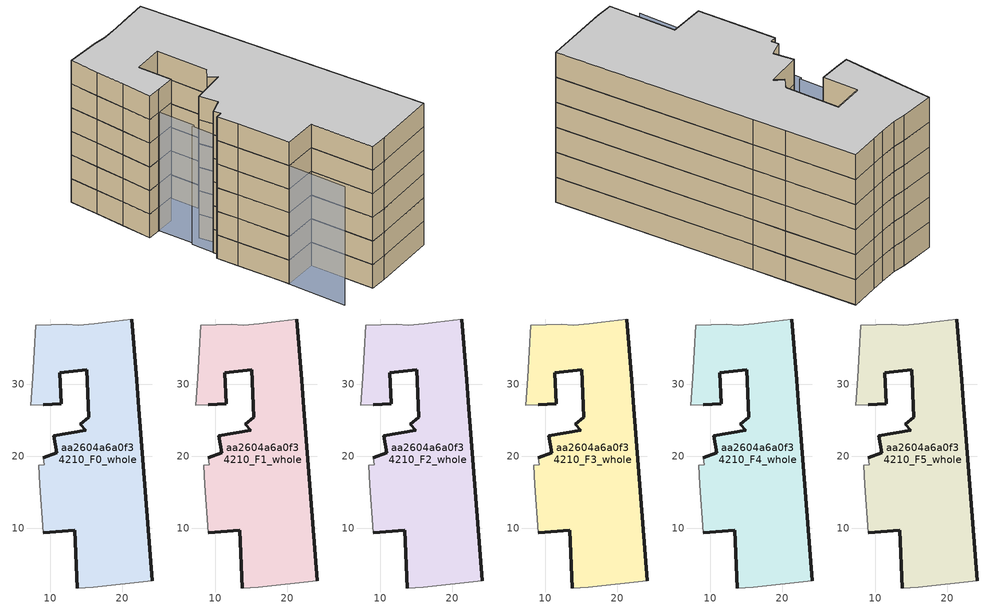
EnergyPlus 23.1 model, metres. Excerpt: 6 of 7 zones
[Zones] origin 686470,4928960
aa2604a6a0f34210_F0_whole
 floor ground (EU_floor_Construction): 24.16,2.72 22.32,26.66 22.01,30.61 21.34,39.1 17.77,38.66 16.1,38.46 13.91,38.24 12.3,38.34 7.96,38.26 7.76,34.59 7.55,30.92 7.28,27.08 9.03,27.15 11.48,27.32 11.29,31.59 15.06,32.02 15.31,25.44 14.15,24.48 14.95,23.6 10.49,22.86 10.89,20.5 9.04,19.77 9.13,18.84 8.37,18.78 8.55,16.07 8.98,9.4 13.36,9.73 13.74,1.69 15.95,1.8 z0
 wall outside (EU_wall_Construction): 21.34,39.1 22.01,30.61 22.32,26.66 24.16,2.72 / 13.74,1.69 13.36,9.73 8.98,9.4 / 9.04,19.77 10.89,20.5 10.49,22.86 14.95,23.6 14.15,24.48 15.31,25.44 15.06,32.02 11.29,31.59 11.48,27.32 9.03,27.15 z0:3
 wall adiabatic (EU_wall_Construction): 24.16,2.72 15.95,1.8 13.74,1.69 / 8.98,9.4 8.55,16.07 8.37,18.78 9.13,18.84 9.04,19.77 / 9.03,27.15 7.28,27.08 7.55,30.92 7.76,34.59 7.96,38.26 12.3,38.34 13.91,38.24 16.1,38.46 17.77,38.66 21.34,39.1 z0:3
aa2604a6a0f34210_F1_whole
 floor to aa2604a6a0f34210_F0_whole (EU_floor_Construction): 24.16,2.72 22.32,26.66 22.01,30.61 21.34,39.1 17.77,38.66 16.1,38.46 13.91,38.24 12.3,38.34 7.96,38.26 7.76,34.59 7.55,30.92 7.28,27.08 9.03,27.15 11.48,27.32 11.29,31.59 15.06,32.02 15.31,25.44 14.15,24.48 14.95,23.6 10.49,22.86 10.89,20.5 9.04,19.77 9.13,18.84 8.37,18.78 8.55,16.07 8.98,9.4 13.36,9.73 13.74,1.69 15.95,1.8 z3
 wall outside (EU_wall_Construction): 21.34,39.1 22.01,30.61 22.32,26.66 24.16,2.72 / 13.74,1.69 13.36,9.73 8.98,9.4 / 9.04,19.77 10.89,20.5 10.49,22.86 14.95,23.6 14.15,24.48 15.31,25.44 15.06,32.02 11.29,31.59 11.48,27.32 9.03,27.15 z3:6
 wall adiabatic (EU_wall_Construction): 24.16,2.72 15.95,1.8 13.74,1.69 / 8.98,9.4 8.55,16.07 8.37,18.78 9.13,18.84 9.04,19.77 / 9.03,27.15 7.28,27.08 7.55,30.92 7.76,34.59 7.96,38.26 12.3,38.34 13.91,38.24 16.1,38.46 17.77,38.66 21.34,39.1 z3:6
aa2604a6a0f34210_F2_whole
 floor to aa2604a6a0f34210_F1_whole (EU_floor_Construction): 24.16,2.72 22.32,26.66 22.01,30.61 21.34,39.1 17.77,38.66 16.1,38.46 13.91,38.24 12.3,38.34 7.96,38.26 7.76,34.59 7.55,30.92 7.28,27.08 9.03,27.15 11.48,27.32 11.29,31.59 15.06,32.02 15.31,25.44 14.15,24.48 14.95,23.6 10.49,22.86 10.89,20.5 9.04,19.77 9.13,18.84 8.37,18.78 8.55,16.07 8.98,9.4 13.36,9.73 13.74,1.69 15.95,1.8 z6
 wall outside (EU_wall_Construction): 21.34,39.1 22.01,30.61 22.32,26.66 24.16,2.72 / 13.74,1.69 13.36,9.73 8.98,9.4 / 9.04,19.77 10.89,20.5 10.49,22.86 14.95,23.6 14.15,24.48 15.31,25.44 15.06,32.02 11.29,31.59 11.48,27.32 9.03,27.15 z6:9
 wall adiabatic (EU_wall_Construction): 24.16,2.72 15.95,1.8 13.74,1.69 / 8.98,9.4 8.55,16.07 8.37,18.78 9.13,18.84 9.04,19.77 / 9.03,27.15 7.28,27.08 7.55,30.92 7.76,34.59 7.96,38.26 12.3,38.34 13.91,38.24 16.1,38.46 17.77,38.66 21.34,39.1 z6:9
aa2604a6a0f34210_F3_whole
 floor to aa2604a6a0f34210_F2_whole (EU_floor_Construction): 24.16,2.72 22.32,26.66 22.01,30.61 21.34,39.1 17.77,38.66 16.1,38.46 13.91,38.24 12.3,38.34 7.96,38.26 7.76,34.59 7.55,30.92 7.28,27.08 9.03,27.15 11.48,27.32 11.29,31.59 15.06,32.02 15.31,25.44 14.15,24.48 14.95,23.6 10.49,22.86 10.89,20.5 9.04,19.77 9.13,18.84 8.37,18.78 8.55,16.07 8.98,9.4 13.36,9.73 13.74,1.69 15.95,1.8 z9
 wall outside (EU_wall_Construction): 21.34,39.1 22.01,30.61 22.32,26.66 24.16,2.72 / 13.74,1.69 13.36,9.73 8.98,9.4 / 9.04,19.77 10.89,20.5 10.49,22.86 14.95,23.6 14.15,24.48 15.31,25.44 15.06,32.02 11.29,31.59 11.48,27.32 9.03,27.15 z9:12
 wall adiabatic (EU_wall_Construction): 24.16,2.72 15.95,1.8 13.74,1.69 / 8.98,9.4 8.55,16.07 8.37,18.78 9.13,18.84 9.04,19.77 / 9.03,27.15 7.28,27.08 7.55,30.92 7.76,34.59 7.96,38.26 12.3,38.34 13.91,38.24 16.1,38.46 17.77,38.66 21.34,39.1 z9:12
aa2604a6a0f34210_F4_whole
 floor to aa2604a6a0f34210_F3_whole (EU_floor_Construction): 24.16,2.72 22.32,26.66 22.01,30.61 21.34,39.1 17.77,38.66 16.1,38.46 13.91,38.24 12.3,38.34 7.96,38.26 7.76,34.59 7.55,30.92 7.28,27.08 9.03,27.15 11.48,27.32 11.29,31.59 15.06,32.02 15.31,25.44 14.15,24.48 14.95,23.6 10.49,22.86 10.89,20.5 9.04,19.77 9.13,18.84 8.37,18.78 8.55,16.07 8.98,9.4 13.36,9.73 13.74,1.69 15.95,1.8 z12
 wall outside (EU_wall_Construction): 21.34,39.1 22.01,30.61 22.32,26.66 24.16,2.72 / 13.74,1.69 13.36,9.73 8.98,9.4 / 9.04,19.77 10.89,20.5 10.49,22.86 14.95,23.6 14.15,24.48 15.31,25.44 15.06,32.02 11.29,31.59 11.48,27.32 9.03,27.15 z12:15
 wall adiabatic (EU_wall_Construction): 24.16,2.72 15.95,1.8 13.74,1.69 / 8.98,9.4 8.55,16.07 8.37,18.78 9.13,18.84 9.04,19.77 / 9.03,27.15 7.28,27.08 7.55,30.92 7.76,34.59 7.96,38.26 12.3,38.34 13.91,38.24 16.1,38.46 17.77,38.66 21.34,39.1 z12:15
aa2604a6a0f34210_F5_whole
 floor to aa2604a6a0f34210_F4_whole (EU_floor_Construction): 24.16,2.72 22.32,26.66 22.01,30.61 21.34,39.1 17.77,38.66 16.1,38.46 13.91,38.24 12.3,38.34 7.96,38.26 7.76,34.59 7.55,30.92 7.28,27.08 9.03,27.15 11.48,27.32 11.29,31.59 15.06,32.02 15.31,25.44 14.15,24.48 14.95,23.6 10.49,22.86 10.89,20.5 9.04,19.77 9.13,18.84 8.37,18.78 8.55,16.07 8.98,9.4 13.36,9.73 13.74,1.69 15.95,1.8 z15
 wall outside (EU_wall_Construction): 21.34,39.1 22.01,30.61 22.32,26.66 24.16,2.72 / 13.74,1.69 13.36,9.73 8.98,9.4 / 9.04,19.77 10.89,20.5 10.49,22.86 14.95,23.6 14.15,24.48 15.31,25.44 15.06,32.02 11.29,31.59 11.48,27.32 9.03,27.15 z15:18
 wall adiabatic (EU_wall_Construction): 24.16,2.72 15.95,1.8 13.74,1.69 / 8.98,9.4 8.55,16.07 8.37,18.78 9.13,18.84 9.04,19.77 / 9.03,27.15 7.28,27.08 7.55,30.92 7.76,34.59 7.96,38.26 12.3,38.34 13.91,38.24 16.1,38.46 17.77,38.66 21.34,39.1 z15:18
 ceiling to aa2604a6a0f34210_F6_whole (EU_floor_Construction): 21.34,39.1 22.01,30.61 22.32,26.66 24.16,2.72 15.95,1.8 13.74,1.69 13.36,9.73 8.98,9.4 8.55,16.07 8.37,18.78 9.13,18.84 9.04,19.77 10.89,20.5 10.49,22.86 14.95,23.6 14.15,24.48 15.31,25.44 15.06,32.02 11.29,31.59 11.48,27.32 9.03,27.15 7.28,27.08 7.55,30.92 7.76,34.59 7.96,38.26 12.3,38.34 13.91,38.24 16.1,38.46 17.77,38.66 z18
shading: 8.79,16.12 9.19,2.02 / 9.03,22.63 9.2,16.08 / 9.12,27.15 9.3,22.64 / 21.23,37.43 7.96,38.26 z0:15
[Building]
EU S2 Campaign: North Axis=0; Terrain=City; Solar Distribution=FullExterior
[Site:Location]
Bologna: Latitude=44.5; Longitude=11.25; Time Zone=1; Elevation=37
[SizingPeriod:WeatherFileDays]
AnnualSizingPeriod: Begin Month=1; Begin Day of Month=1; End Month=12; End Day of Month=31; Day of Week for Start Day=Monday; Use Weather File Daylight Saving Period=No; Use Weather File Rain and Snow Indicators=No
[MATERIAL]
EU_InternalMass_Material: Roughness=MediumRough; Thickness=0.1; Conductivity=1; Density=1800; Specific Heat=900; Thermal Absorptance=0.9; Solar Absorptance=0.7; Visible Absorptance=0.7
[MATERIAL:NOMASS] Roughness=MediumRough; Thermal Absorptance=0.9; Solar Absorptance=0.7; Visible Absorptance=0.7
Name | Thermal Resistance
EU_wall_NoMass | 0.905828
EU_floor_NoMass | 0.67114
[CONSTRUCTION]
EU_wall_Construction: EU_wall_NoMass
EU_floor_Construction: EU_floor_NoMass
EU_InternalMass_Construction: EU_InternalMass_Material
[ZONE] Type=1; Multiplier=1; Ceiling Height=autocalculate; Floor Area=autocalculate; Part of Total Floor Area=Yes
Name | Volume
aa2604a6a0f34210_F0_whole | 1320.02
aa2604a6a0f34210_F1_whole; aa2604a6a0f34210_F2_whole; aa2604a6a0f34210_F3_whole; aa2604a6a0f34210_F4_whole; aa2604a6a0f34210_F5_whole | 1320.01
[INTERNALMASS] Construction=EU_InternalMass_Construction; Surface Area=440.005
Name | Zone or ZoneList
aa2604a6a0f34210_F0_whole_EU_InternalMass | aa2604a6a0f34210_F0_whole
aa2604a6a0f34210_F1_whole_EU_InternalMass | aa2604a6a0f34210_F1_whole
aa2604a6a0f34210_F2_whole_EU_InternalMass | aa2604a6a0f34210_F2_whole
aa2604a6a0f34210_F3_whole_EU_InternalMass | aa2604a6a0f34210_F3_whole
aa2604a6a0f34210_F4_whole_EU_InternalMass | aa2604a6a0f34210_F4_whole
aa2604a6a0f34210_F5_whole_EU_InternalMass | aa2604a6a0f34210_F5_whole
[OTHEREQUIPMENT] Fuel Type=Electricity; Design Level Calculation Method=Watts/Area; Power per Zone Floor Area=1; Fraction Latent=0; Fraction Radiant=0; Fraction Lost=0; Carbon Dioxide Generation Rate=0; EndUse Subcategory=EU_Step8_InternalGains
Name | Zone or ZoneList or Space or SpaceList | Schedule
EU_Step8_InternalGain_aa2604a6a0f34210_F0_whole_f000 | aa2604a6a0f34210_F0_whole | EU_Step8_GainSchedule_aa2604a6a0f34210_F0_whole_f000
EU_Step8_InternalGain_aa2604a6a0f34210_F1_whole_f000 | aa2604a6a0f34210_F1_whole | EU_Step8_GainSchedule_aa2604a6a0f34210_F1_whole_f000
EU_Step8_InternalGain_aa2604a6a0f34210_F2_whole_f000 | aa2604a6a0f34210_F2_whole | EU_Step8_GainSchedule_aa2604a6a0f34210_F2_whole_f000
EU_Step8_InternalGain_aa2604a6a0f34210_F3_whole_f000 | aa2604a6a0f34210_F3_whole | EU_Step8_GainSchedule_aa2604a6a0f34210_F3_whole_f000
EU_Step8_InternalGain_aa2604a6a0f34210_F4_whole_f000 | aa2604a6a0f34210_F4_whole | EU_Step8_GainSchedule_aa2604a6a0f34210_F4_whole_f000
EU_Step8_InternalGain_aa2604a6a0f34210_F5_whole_f000 | aa2604a6a0f34210_F5_whole | EU_Step8_GainSchedule_aa2604a6a0f34210_F5_whole_f000
[ZONEVENTILATION:DESIGNFLOWRATE] Schedule=EU_AlwaysOn; Design Flow Rate Calculation Method=AirChanges/Hour; Air Changes per Hour=0.73129; Ventilation Type=Natural; Fan Pressure Rise=0; Fan Total Efficiency=1; Constant Term Coefficient=1; Temperature Term Coefficient=0; Velocity Term Coefficient=0; Velocity Squared Term Coefficient=0; Minimum Indoor Temperature=-100; Maximum Indoor Temperature=100; Delta Temperature=-100; Minimum Outdoor Temperature=-100; Maximum Outdoor Temperature=100; Maximum Wind Speed=40
Name | Zone or ZoneList or Space or SpaceList
EU_ConstantAir_aa2604a6a0f34210_F0_whole | aa2604a6a0f34210_F0_whole
EU_ConstantAir_aa2604a6a0f34210_F1_whole | aa2604a6a0f34210_F1_whole
EU_ConstantAir_aa2604a6a0f34210_F2_whole | aa2604a6a0f34210_F2_whole
EU_ConstantAir_aa2604a6a0f34210_F3_whole | aa2604a6a0f34210_F3_whole
EU_ConstantAir_aa2604a6a0f34210_F4_whole | aa2604a6a0f34210_F4_whole
EU_ConstantAir_aa2604a6a0f34210_F5_whole | aa2604a6a0f34210_F5_whole
[HVACTEMPLATE:THERMOSTAT] Constant Heating Setpoint=20; Constant Cooling Setpoint=50
EU_HeatOnly_aa2604a6a0f34210_F0_whole; EU_HeatOnly_aa2604a6a0f34210_F1_whole; EU_HeatOnly_aa2604a6a0f34210_F2_whole; EU_HeatOnly_aa2604a6a0f34210_F3_whole; EU_HeatOnly_aa2604a6a0f34210_F4_whole; EU_HeatOnly_aa2604a6a0f34210_F5_whole; EU_HeatOnly_aa2604a6a0f34210_F6_whole
[HVACTEMPLATE:ZONE:IDEALLOADSAIRSYSTEM] System Availability Schedule=EU_AlwaysOn; Maximum Heating Supply Air Temperature=50; Minimum Cooling Supply Air Temperature=13; Maximum Heating Supply Air Humidity Ratio=0.0156; Minimum Cooling Supply Air Humidity Ratio=0.0077; Heating Limit=NoLimit; Cooling Limit=NoLimit; Heating Availability Schedule=EU_AlwaysOn; Cooling Availability Schedule=EU_CoolingOff; Dehumidification Control Type=ConstantSensibleHeatRatio; Cooling Sensible Heat Ratio=0.7; Dehumidification Setpoint=60; Humidification Control Type=None; Humidification Setpoint=30; Outdoor Air Method=None; Outdoor Air Flow Rate per Person=0.00944; Outdoor Air Flow Rate per Zone Floor Area=0; Outdoor Air Flow Rate per Zone=0; Demand Controlled Ventilation Type=None; Outdoor Air Economizer Type=NoEconomizer; Heat Recovery Type=None; Sensible Heat Recovery Effectiveness=0.7; Latent Heat Recovery Effectiveness=0.65
Name | Template Thermostat
aa2604a6a0f34210_F0_whole | EU_HeatOnly_aa2604a6a0f34210_F0_whole
aa2604a6a0f34210_F1_whole | EU_HeatOnly_aa2604a6a0f34210_F1_whole
aa2604a6a0f34210_F2_whole | EU_HeatOnly_aa2604a6a0f34210_F2_whole
aa2604a6a0f34210_F3_whole | EU_HeatOnly_aa2604a6a0f34210_F3_whole
aa2604a6a0f34210_F4_whole | EU_HeatOnly_aa2604a6a0f34210_F4_whole
aa2604a6a0f34210_F5_whole | EU_HeatOnly_aa2604a6a0f34210_F5_whole
[SIZING:ZONE] Zone Cooling Design Supply Air Temperature Input Method=SupplyAirTemperature; Zone Cooling Design Supply Air Temperature=13; Zone Heating Design Supply Air Temperature Input Method=SupplyAirTemperature; Zone Heating Design Supply Air Temperature=50; Zone Cooling Design Supply Air Humidity Ratio=0.008; Zone Heating Design Supply Air Humidity Ratio=0.008; Cooling Design Air Flow Method=DesignDay; Cooling Design Air Flow Rate=0; Cooling Minimum Air Flow per Zone Floor Area=0.000762; Cooling Minimum Air Flow=0; Cooling Minimum Air Flow Fraction=0.2; Heating Design Air Flow Method=DesignDay; Heating Design Air Flow Rate=0; Heating Maximum Air Flow per Zone Floor Area=0.002032; Heating Maximum Air Flow=0.141576; Heating Maximum Air Flow Fraction=0.3; Account for Dedicated Outdoor Air System=No; Dedicated Outdoor Air System Control Strategy=NeutralSupplyAir; Dedicated Outdoor Air Low Setpoint Temperature for Design=autosize; Dedicated Outdoor Air High Setpoint Temperature for Design=autosize; Zone Load Sizing Method=Sensible Load Only No Latent Load; Zone Latent Cooling Design Supply Air Humidity Ratio Input Method=HumidityRatioDifference; Zone Cooling Design Supply Air Humidity Ratio Difference=0.005; Zone Latent Heating Design Supply Air Humidity Ratio Input Method=HumidityRatioDifference; Zone Humidification Design Supply Air Humidity Ratio Difference=0.005
aa2604a6a0f34210_F0_whole; aa2604a6a0f34210_F1_whole; aa2604a6a0f34210_F2_whole; aa2604a6a0f34210_F3_whole; aa2604a6a0f34210_F4_whole; aa2604a6a0f34210_F5_whole
[SCHEDULE:CONSTANT]
Name | Hourly Value
EU_AlwaysOn | 1
EU_CoolingOff | 0
[SCHEDULE:FILE] Column Number=1; Rows to Skip at Top=0; Number of Hours of Data=8760; Column Separator=Comma; Interpolate to Timestep=No; Minutes per Item=60; Adjust Schedule for Daylight Savings=Yes
Name | File
EU_Step8_GainSchedule_aa2604a6a0f34210_F0_whole_f000 | ../../schedules/aa2604a6a0f34210/aa2604a6a0f34210_F0_whole_f000_gain.csv
EU_Step8_GainSchedule_aa2604a6a0f34210_F1_whole_f000 | ../../schedules/aa2604a6a0f34210/aa2604a6a0f34210_F1_whole_f000_gain.csv
EU_Step8_GainSchedule_aa2604a6a0f34210_F2_whole_f000 | ../../schedules/aa2604a6a0f34210/aa2604a6a0f34210_F2_whole_f000_gain.csv
EU_Step8_GainSchedule_aa2604a6a0f34210_F3_whole_f000 | ../../schedules/aa2604a6a0f34210/aa2604a6a0f34210_F3_whole_f000_gain.csv
EU_Step8_GainSchedule_aa2604a6a0f34210_F4_whole_f000 | ../../schedules/aa2604a6a0f34210/aa2604a6a0f34210_F4_whole_f000_gain.csv
EU_Step8_GainSchedule_aa2604a6a0f34210_F5_whole_f000 | ../../schedules/aa2604a6a0f34210/aa2604a6a0f34210_F5_whole_f000_gain.csv
